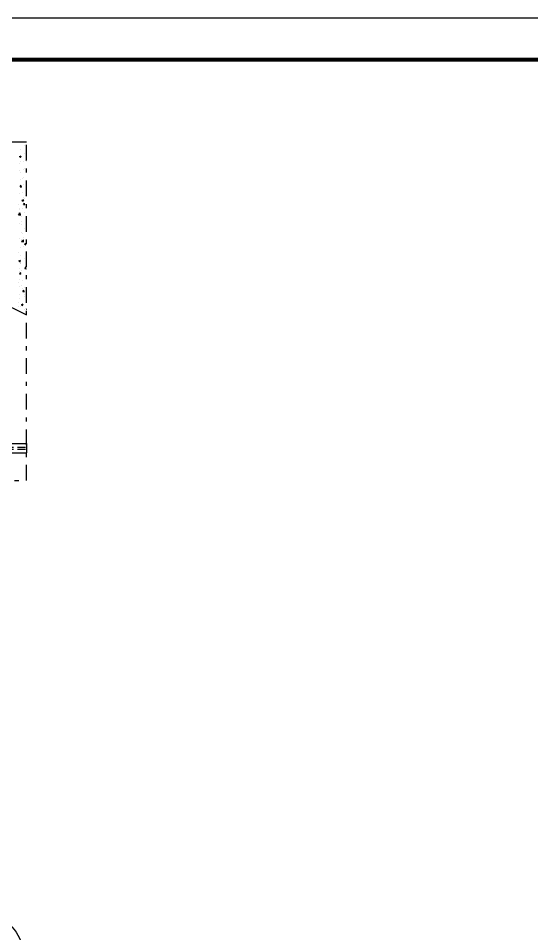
# Model space of a CAD drawing. Header units: millimetres. Extents: x 1573 to 2177, y 1587 to 1932.
# Drawn here: x 1908.8 to 1921.25, y 1909.54 to 1931.73 of the extents above; entities that cross this region are included whole.
import ezdxf

# ---------------------------------------------------------------- set-up
doc = ezdxf.new("R2010")
doc.units = ezdxf.units.MM
doc.header["$LTSCALE"] = 0.03
doc.linetypes.add('DASHDOT', pattern=[25.4, 12.7, -6.35, 0, -6.35])
doc.linetypes.add('HIDDEN', pattern=[9.525, 6.35, -3.175])
for name, color, linetype in [('-HIDRO', 8, 'Continuous'), ('A-PEN-C', 4, 'Continuous'), ("PRANCHA - PROJETU'S", 7, 'Continuous')]:
    doc.layers.add(name, color=color, linetype=linetype)

# ---------------------------------------------------------------- blocks, each defined once
blk = doc.blocks.new('ADFSGASDFG')
at = {"layer": "PRANCHA - PROJETU'S", "color": 1}
blk.add_line((360.678, 107.346), (276.578, 107.346), dxfattribs=at)
at = {"layer": "PRANCHA - PROJETU'S", "color": 4, "const_width": 0.1}
blk.add_lwpolyline([(279.078, 106.346), (359.678, 106.346), (359.678, 48.946), (279.078, 48.946)], close=True, dxfattribs=at)

msp = doc.modelspace()

# ---------------------------------------------------------------- linework, layer by layer
at = {"layer": '-HIDRO', "linetype": 'DASHDOT'}
for p, q in [((1909.002, 1928.734), (1888.599, 1928.734)), ((1909.002, 1920.527), (1909.002, 1928.734)), ((1907.282, 1920.527), (1909.002, 1920.527))]:
    msp.add_line(p, q, dxfattribs=at)
at = {"layer": '-HIDRO'}
for p, q in [((1908.849, 1928.559), (1908.849, 1928.559)), ((1908.956, 1928.645), (1908.956, 1928.645)), ((1908.831, 1928.381), (1908.86, 1928.362)), ((1908.833, 1928.384), (1908.873, 1928.4)), ((1908.86, 1928.362), (1908.872, 1928.397)), ((1908.949, 1928.455), (1908.949, 1928.455)), ((1909.001, 1928.478), (1909.001, 1928.478)), ((1908.825, 1928.219), (1908.825, 1928.219)), ((1908.85, 1928.253), (1908.85, 1928.253)), ((1908.942, 1928.265), (1908.942, 1928.265)), ((1908.962, 1928.093), (1908.962, 1928.093)), ((1908.976, 1928.287), (1908.976, 1928.287)), ((1908.993, 1928.272), (1908.993, 1928.272)), ((1908.843, 1928.046), (1908.843, 1928.046)), ((1908.862, 1927.997), (1908.862, 1927.997)), ((1908.928, 1927.884), (1908.928, 1927.884)), ((1908.935, 1928.075), (1908.935, 1928.075)), ((1908.847, 1927.836), (1908.847, 1927.836)), ((1908.849, 1927.653), (1908.876, 1927.686)), ((1908.849, 1927.653), (1908.883, 1927.65)), ((1908.88, 1927.649), (1908.873, 1927.685)), ((1908.909, 1927.85), (1908.909, 1927.85)), ((1908.921, 1927.694), (1908.921, 1927.694)), ((1908.823, 1927.495), (1908.823, 1927.495)), ((1908.871, 1927.628), (1908.871, 1927.628)), ((1908.914, 1927.504), (1908.914, 1927.504)), ((1908.969, 1927.446), (1908.969, 1927.446)), ((1908.819, 1927.221), (1908.819, 1927.221)), ((1908.894, 1927.323), (1908.923, 1927.304)), ((1908.896, 1927.326), (1908.936, 1927.341)), ((1908.907, 1927.314), (1908.907, 1927.314)), ((1908.923, 1927.303), (1908.935, 1927.338)), ((1908.928, 1927.223), (1908.955, 1927.256)), ((1908.928, 1927.223), (1908.962, 1927.22)), ((1908.942, 1927.402), (1908.942, 1927.402)), ((1908.959, 1927.219), (1908.953, 1927.255)), ((1908.96, 1927.37), (1908.96, 1927.37)), ((1908.962, 1927.24), (1908.962, 1927.24)), ((1908.808, 1926.972), (1908.853, 1927.018)), ((1908.808, 1926.973), (1908.859, 1926.965)), ((1908.812, 1927.015), (1908.812, 1927.015)), ((1908.831, 1927.11), (1908.831, 1927.11)), ((1908.845, 1927.113), (1908.845, 1927.113)), ((1908.859, 1926.964), (1908.852, 1927.018)), ((1908.9, 1927.124), (1908.9, 1927.124)), ((1908.951, 1927.033), (1908.951, 1927.033)), ((1908.822, 1926.772), (1908.822, 1926.772)), ((1908.878, 1926.818), (1908.878, 1926.818)), ((1908.893, 1926.933), (1908.893, 1926.933)), ((1908.88, 1926.553), (1908.88, 1926.553)), ((1908.887, 1926.743), (1908.887, 1926.743)), ((1908.959, 1926.646), (1908.959, 1926.646)), ((1908.844, 1926.389), (1908.844, 1926.389)), ((1908.873, 1926.363), (1908.873, 1926.363)), ((1908.884, 1926.321), (1908.929, 1926.367)), ((1908.884, 1926.322), (1908.934, 1926.314)), ((1908.911, 1926.515), (1908.911, 1926.515)), ((1908.934, 1926.313), (1908.928, 1926.367)), ((1908.938, 1926.415), (1908.938, 1926.415)), ((1908.866, 1926.173), (1908.866, 1926.173)), ((1908.931, 1926.208), (1908.931, 1926.208)), ((1908.957, 1926.264), (1908.986, 1926.245)), ((1908.959, 1926.267), (1908.999, 1926.282)), ((1908.986, 1926.245), (1908.998, 1926.279)), ((1906.176, 1925.953), (1909.002, 1924.545)), ((1908.82, 1926.048), (1908.82, 1926.048)), ((1908.82, 1925.853), (1908.86, 1925.868)), ((1908.847, 1925.831), (1908.859, 1925.865)), ((1908.859, 1925.982), (1908.859, 1925.982)), ((1908.957, 1925.923), (1908.957, 1925.923)), ((1908.991, 1925.919), (1908.991, 1925.919)), ((1908.997, 1926.011), (1908.997, 1926.011)), ((1908.806, 1925.855), (1908.806, 1925.855)), ((1908.818, 1925.85), (1908.847, 1925.831)), ((1908.842, 1925.666), (1908.842, 1925.666)), ((1908.847, 1925.786), (1908.847, 1925.786)), ((1908.852, 1925.792), (1908.852, 1925.792)), ((1908.959, 1925.67), (1909.002, 1925.664)), ((1908.96, 1925.67), (1909.002, 1925.714)), ((1908.835, 1925.54), (1908.863, 1925.573)), ((1908.835, 1925.54), (1908.869, 1925.537)), ((1908.845, 1925.602), (1908.845, 1925.602)), ((1908.866, 1925.536), (1908.86, 1925.572)), ((1908.877, 1925.629), (1908.877, 1925.629)), ((1908.818, 1925.325), (1908.818, 1925.325)), ((1908.831, 1925.222), (1908.831, 1925.222)), ((1908.838, 1925.412), (1908.838, 1925.412)), ((1908.886, 1925.26), (1908.886, 1925.26)), ((1908.907, 1925.383), (1908.907, 1925.383)), ((1908.955, 1925.199), (1908.955, 1925.199)), ((1908.824, 1925.031), (1908.824, 1925.031)), ((1908.9, 1925.176), (1908.9, 1925.176)), ((1908.914, 1925.11), (1908.942, 1925.143)), ((1908.914, 1925.11), (1908.949, 1925.107)), ((1908.946, 1925.107), (1908.939, 1925.142)), ((1908.957, 1925.034), (1908.957, 1925.034)), ((1908.966, 1924.979), (1908.966, 1924.979)), ((1908.815, 1924.754), (1908.815, 1924.754)), ((1908.817, 1924.841), (1908.817, 1924.841)), ((1908.84, 1924.942), (1908.84, 1924.942)), ((1908.881, 1924.791), (1908.91, 1924.772)), ((1908.883, 1924.794), (1908.923, 1924.809)), ((1908.91, 1924.772), (1908.922, 1924.806)), ((1908.81, 1924.651), (1908.81, 1924.651)), ((1908.846, 1924.742), (1908.846, 1924.742)), ((1908.966, 1924.665), (1908.966, 1924.665)), ((1908.994, 1924.681), (1909.002, 1924.691)), ((1908.994, 1924.68), (1909.002, 1924.68)), ((1906.753, 1921.427), (1909.002, 1921.427)), ((1909.002, 1921.427), (1909.002, 1921.202)), ((1906.753, 1921.202), (1909.002, 1921.202))]:
    msp.add_line(p, q, dxfattribs=at)
at = {"layer": '-HIDRO', "linetype": 'HIDDEN'}
for p, q in [((1906.753, 1921.337), (1909.002, 1921.337)), ((1906.753, 1921.292), (1909.002, 1921.292))]:
    msp.add_line(p, q, dxfattribs=at)
at = {"layer": 'A-PEN-C'}
msp.add_circle((1908.032, 1909.096), 0.87, dxfattribs=at)

# ---------------------------------------------------------------- block references
at = {"layer": "PRANCHA - PROJETU'S", "color": 1}
msp.add_blockref('ADFSGASDFG', (1607.877, 1824.388), dxfattribs=at)

doc.saveas('drawing.dxf')
